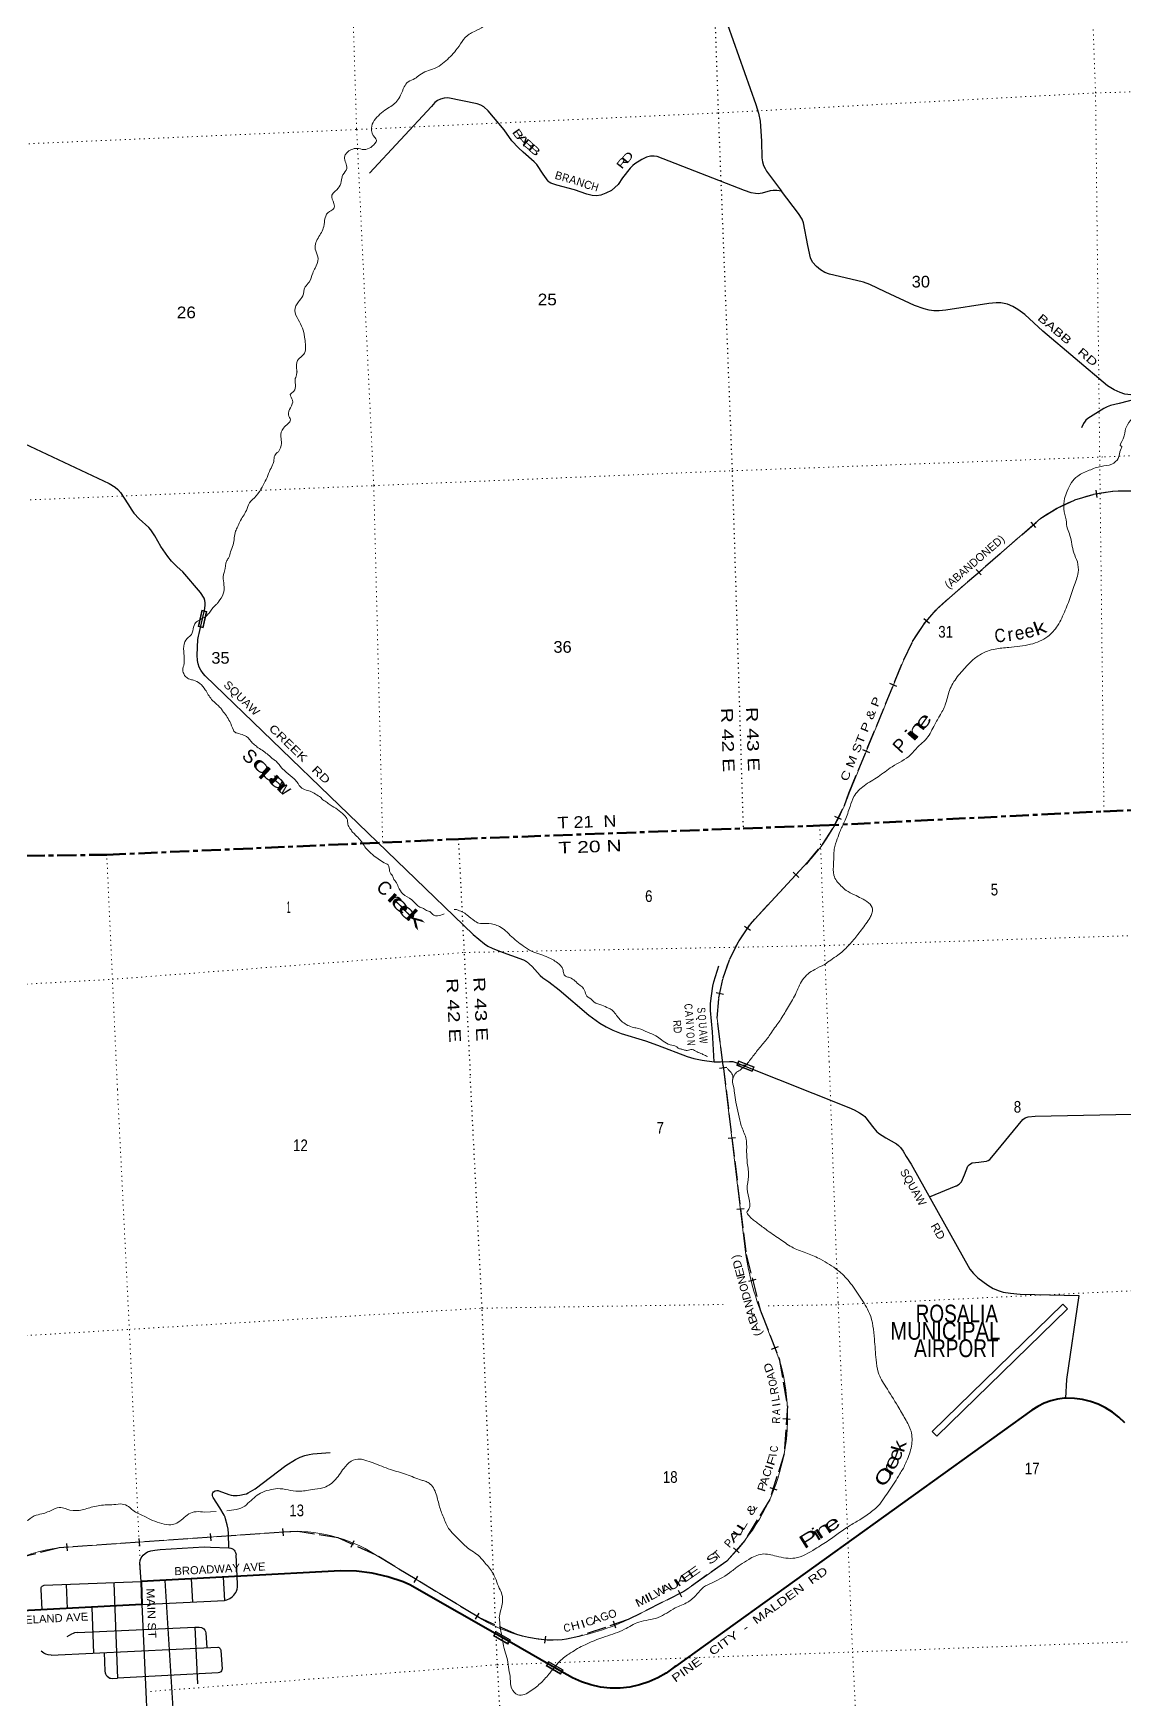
# Model space of a CAD drawing. Header units: feet. Extents: x 745759 to 1002271, y -170898 to 32007.
# Drawn here: x 879233 to 895585, y -83742 to -58759 of the extents above; entities that cross this region are included whole.
import ezdxf
from ezdxf.enums import TextEntityAlignment as Align

# ---------------------------------------------------------------- set-up
doc = ezdxf.new("R2010")
doc.units = ezdxf.units.FT
doc.header["$LTSCALE"] = 48
for name, pattern in [('DOTTED', [1.5, 0.3, -1.2]), ('LONG_DASH_SHORT_DASH', [9.9, 6, -1.2, 1.5, -1.2]), ('LONG_DASHED', [7.5, 6, -1.5])]:
    doc.linetypes.add(name, pattern=pattern)
for name, color, linetype, lineweight in [('11', 7, 'LONG_DASH_SHORT_DASH', 60), ('26', 7, 'Continuous', 40), ('29', 7, 'Continuous', 25), ('31', 7, 'Continuous', 13), ('36', 7, 'Continuous', 13), ('39', 7, 'Continuous', 13), ('6', 7, 'DOTTED', 25), ('61', 7, 'Continuous', 13), ('63', 7, 'Continuous', 25), ('7', 7, 'DOTTED', 13)]:
    doc.layers.add(name, color=color, linetype=linetype, lineweight=lineweight)
for name, color, linetype in [('27', 7, 'Continuous'), ('30', 7, 'Continuous'), ('41', 7, 'Continuous')]:
    doc.layers.add(name, color=color, linetype=linetype)

msp = doc.modelspace()

# ---------------------------------------------------------------- linework, layer by layer
at = {"layer": '11'}
msp.add_lwpolyline([(873389, -71316.67), (873748.39, -71316.11), (879116.37, -71089.63), (880332.35, -71074.58), (884467.55, -70892.18), (885601.19, -70838.5), (889868.43, -70680.36), (891016.7, -70638.12), (895275.32, -70423.86), (896312.85, -70382.63), (900727.38, -70229.88), (901714.48, -70231.31), (904564.41, -70071.29)], dxfattribs=at)
at = {"layer": '26'}
msp.add_line((887150.4, -83322.76), (886361.51, -82871.77), dxfattribs=at)
for points in [[(895588.44, -79591.77), (895499.99, -79506.58), (895403.12, -79431.11), (895298.89, -79366.17), (895188.45, -79312.49), (895072.99, -79270.64), (894953.8, -79241.1), (894832.17, -79224.17), (894709.44, -79220.05), (894683.97, -79222.01), (894580.14, -79236.83), (894478.42, -79262.42), (894379.94, -79298.51), (894285.77, -79344.69), (894196.94, -79400.46), (888857.51, -83237.03), (888834.42, -83256.15), (888715.59, -83342.52), (888588.38, -83416.01), (888454.18, -83475.79), (888314.48, -83521.22), (888170.78, -83551.79), (888024.68, -83567.18), (887877.77, -83567.22), (887731.67, -83551.89), (887587.96, -83521.38), (887448.23, -83476.01), (887314.01, -83416.29), (887150.4, -83322.76)], [(886361.51, -82871.77), (884875.62, -82022.31), (884771.76, -81977.13), (884545.17, -81898.69), (884311.62, -81844.37), (884073.68, -81814.77), (883833.94, -81810.19), (880846.45, -81972.16), (880859.49, -82313.35), (878779.1, -82425.84), (878743.27, -82430.57), (878624.52, -82454.55), (878508.92, -82490.81), (878397.75, -82538.95), (878112.68, -82643.88), (878100.35, -82647.92), (878011.98, -82671.11), (877921.68, -82684.93), (877830.43, -82689.24), (877771.36, -82687.44), (877739.22, -82683.99)]]:
    msp.add_lwpolyline(points, dxfattribs=at)
at = {"layer": '29'}
for p, q in [((885197.32, -59854.16), (884268.17, -60855.11)), ((881809.1, -68393.83), (885823.87, -72271.3)), ((889860.98, -74227.35), (891449.94, -74861.15)), ((894021.9, -77662.3), (894900.59, -77682.93)), ((882286.74, -81891.77), (882269.66, -81571.2)), ((881597.8, -81930.47), (881617.38, -82277.78)), ((882078.11, -81906.69), (882097.1, -82254.47)), ((879365.54, -82394.98), (879348.67, -82085.35)), ((879393.39, -82027.12), (880846.45, -81972.16)), ((879722.55, -82017.3), (879738.46, -82373.35)), ((880437.62, -81994.57), (880495.17, -83417.68)), ((881204.68, -81952.54), (881327.62, -83953.12)), ((880140.77, -83044.2), (880114.09, -82359.85)), ((880859.49, -82313.35), (882097.1, -82254.47)), ((879893.26, -82734.92), (881651.84, -82653.21)), ((881651.84, -82653.21), (881693.23, -83504.48)), ((879498.8, -83073.62), (881995.65, -82955.28)), ((880295.81, -83035.73), (880305.56, -83314.85)), ((882000.89, -83340.23), (880495.17, -83417.68))]:
    msp.add_line(p, q, dxfattribs=at)
for points in [[(889633.76, -58624.61), (890061.11, -59824.01), (890100.56, -59955.57), (890122.47, -60078.36), (890144.39, -60376.56), (890148.77, -60626.52), (890158.63, -60684.63), (890175.07, -60740.54), (890200.27, -60785.49), (890218.9, -60823.86), (890443.73, -61127.82)], [(886404.6, -60368.88), (886288.47, -60204.44), (886049.59, -59919.4), (885983.85, -59862.39), (885937.83, -59836.08), (885883.04, -59816.34), (885444.74, -59728.64), (885389.96, -59730.83), (885335.17, -59746.18), (885289.15, -59768.11), (885249.7, -59796.61), (885197.32, -59854.16)], [(890443.73, -61127.82), (890374.48, -61115.49), (890318.6, -61114.39), (890273.68, -61119.87), (890152.05, -61153.86), (890096.17, -61163.72), (890051.24, -61162.63), (889990.97, -61148.38), (889889.07, -61114.39), (888578.56, -60605.69), (888534.73, -60599.11), (888482.13, -60601.31), (888420.78, -60616.65), (888350.64, -60649.54), (888243.27, -60717.52), (888214.78, -60739.44), (888175.32, -60781.1), (888061.36, -60925.82), (887993.44, -61024.49), (887947.41, -61070.53), (887894.82, -61114.39), (887811.53, -61153.86), (887737.03, -61184.55), (887671.28, -61193.32), (887607.73, -61191.13), (887526.64, -61171.4), (887342.56, -61105.62), (887075.19, -61035.45), (886986.45, -61003.67), (886962.35, -60988.32), (886948.09, -60974.06), (886873.58, -60868.81), (886776.07, -60725.2), (886737.7, -60684.63), (886571.15, -60539.91), (886499.95, -60477.43), (886404.6, -60368.88)], [(891994.54, -62633.37), (891765.53, -62522.64), (891672.39, -62490.84), (891568.29, -62465.63), (891163.96, -62368.05), (891094.93, -62342.84), (891025.9, -62304.47), (890967.82, -62255.13), (890909.75, -62190.45), (890875.78, -62123.57), (890836.33, -61939.39), (890774.97, -61601.72), (890755.25, -61544.72), (890700.46, -61461.39), (890443.73, -61127.82)], [(895962.25, -64178.1), (895765, -64184.67), (895676.24, -64181.39), (895589.68, -64169.32), (895518.45, -64141.92), (895427.51, -64105.74), (895329.98, -64045.44), (894361.35, -63225.39), (894089.6, -62975.43), (893986.6, -62900.87), (893909.9, -62852.64), (893831.01, -62819.74), (893730.2, -62800.01), (893660.07, -62800.01), (893550.49, -62808.78), (892906.2, -62909.65), (892806.48, -62919.51), (892726.49, -62918.42), (892655.27, -62908.54), (892581.86, -62887.72), (892437.22, -62839.48), (891994.54, -62633.37)], [(878632.51, -63501.1), (878653.32, -63686.38), (878669.75, -63733.52), (878810.01, -64018.57), (878830.83, -64085.44), (878840.69, -64154.51), (878849.46, -64656.63), (878858.22, -64702.68), (878875.76, -64753.11), (878926.86, -64811.63), (878952.46, -64832.04), (879011.62, -64869.32), (880370.35, -65509.57), (880459.1, -65563.3), (880500.74, -65596.19), (880536.9, -65641.13), (880650.86, -65812.16), (880708.93, -65907.54), (880738.52, -65952.49), (880817.41, -66035.81)], [(895962.25, -64178.1), (895752.96, -64242.79), (895503.13, -64308.57), (895371.64, -64339.26), (895323.42, -64356.8), (895273.02, -64383.12), (895031.96, -64534.41), (895001.28, -64558.53), (894992.51, -64571.68), (894966.21, -64608.96), (894939.91, -64672.55)], [(881735.64, -67140.92), (881471.58, -66835.04), (881388.3, -66758.3), (881305.03, -66674.98), (881245.86, -66600.43), (881145.05, -66453.52), (881055.2, -66293.45), (880991.64, -66201.36), (880960.96, -66166.28), (880817.41, -66035.81)], [(881809.1, -68393.83), (881778.92, -68358.39), (881744.4, -68307.41), (881715.36, -68259.72), (881700.57, -68213.13), (881692.35, -68164.34), (881689.62, -68081.57), (881698.38, -67849.15), (881708.24, -67795.42), (881718.11, -67759.25), (881803.57, -67384.3), (881809.06, -67326.2), (881807.96, -67296.6), (881803.59, -67263.71), (881790.43, -67228.62), (881735.64, -67140.92)], [(885823.87, -72271.3), (885992.62, -72410.96), (886044.11, -72444.95), (886108.76, -72476.74), (886219.43, -72519.5), (886578.83, -72651.06), (886621.57, -72676.28), (886705.94, -72751.92), (886828.66, -72883.48), (886867.02, -72921.85), (886955.77, -72979.96), (887113.56, -73098.36), (887556.24, -73479.88), (887720.61, -73598.29), (887814.83, -73655.3), (887915.65, -73705.73), (888038.37, -73751.77), (888406.54, -73865.79), (888586.24, -73927.18), (889028.92, -74098.21), (889131.93, -74128.92), (889256.84, -74155.22), (889432.19, -74179.7)], [(889432.19, -74179.7), (889407.5, -73729.3), (889379.01, -73406.98), (889378.47, -73303.37), (889394.36, -73189.9), (889413.53, -73044.64), (889429.42, -72977.22), (889503.93, -72740.41)], [(889432.19, -74179.7), (889490.78, -74180.99), (889529.13, -74179.9), (889666.1, -74172.22), (889695.69, -74173.32), (889716.51, -74175.51), (889742.8, -74183.19), (889860.98, -74227.35)], [(891449.94, -74861.15), (891530.78, -74898.62), (891613.38, -74943.85), (891666.96, -74977.92), (891689.84, -74996.07), (891709.37, -75017.56), (891807.6, -75147.11), (891872.35, -75226.96), (891884.64, -75239.8), (891896.9, -75249.85), (892006.29, -75319.1), (892164.79, -75410.67), (892194.96, -75434.13), (892225.1, -75465.4), (892265.25, -75517.89), (892311.16, -75598.11)], [(893065.55, -76036.11), (893105.82, -76010.95), (893141.55, -75976.34), (893186.2, -75873.59), (893235.32, -75744.04), (893255.4, -75722.81), (893273.26, -75709.4), (893302.29, -75694.89), (893400.52, -75681.49), (893512.15, -75668.09), (893514.79, -75669.58), (893541.16, -75658.03), (893563.49, -75644.63), (893596.98, -75610.02), (894061.35, -75042.66), (894094.83, -75018.09), (894141.72, -75002.46), (894244.41, -74993.52), (895936.66, -74957.78)], [(892311.16, -75598.11), (892385.18, -75713.34), (893265.96, -77284.88), (893263.99, -77286.94)], [(892663.3, -76204), (893061.53, -76036.2), (893065.55, -76036.11)], [(893265.96, -77284.88), (893317.92, -77350.06), (893387.13, -77414.84), (893536.71, -77528.75), (893614.85, -77575.66), (893704.15, -77611.4), (893766.66, -77631.5), (893876.05, -77649.37), (894021.9, -77662.3)], [(894900.59, -77682.93), (894715.37, -78942.32), (894699.44, -79222.29), (894697.48, -79224.34)], [(882160, -81465.08), (882156.7, -81248.21), (882150, -81184), (882136.61, -81118.66), (882114.28, -81029.88), (882106.47, -81004.19), (882094.19, -80975.71), (882027.22, -80866.27), (881926.76, -80712.15), (881921.18, -80699.86), (881916.71, -80679.76), (881916.71, -80663.01), (881917.83, -80651.84), (881924.53, -80638.44), (881934.57, -80627.27), (881955.78, -80611.64), (881981.46, -80606.05), (882001.55, -80606.05), (882013.82, -80609.4), (882160.05, -80666.36), (882196.88, -80676.41), (882225.91, -80680.88), (882254.93, -80681.99), (882287.3, -80680.88), (882328.6, -80676.41), (882397.81, -80663.01), (882426.83, -80655.19), (882453.61, -80642.91), (882556.31, -80582.6), (883018.42, -80231.92), (883159.07, -80140.34), (883231.63, -80106.28), (883301.94, -80080.04), (883364.46, -80064.96), (883420.26, -80055.47), (883679.23, -80037.6)], [(880846.45, -81972.16), (880830.08, -81692.98), (880835.66, -81655.56), (880850.17, -81617.04), (880879.19, -81577.39), (880905.98, -81550.03), (880945.05, -81527.13), (880990.81, -81512.06), (881054.44, -81499.21), (881133.69, -81489.72), (881790.03, -81449.51), (881888.26, -81453.98), (882160, -81465.08)], [(882160, -81465.08), (882191.31, -81470.46), (882206.38, -81474.93), (882225.35, -81486.1), (882239.3, -81499.5), (882251.03, -81515.14), (882260.51, -81533), (882266.65, -81550.87), (882269.66, -81571.2)], [(882097.1, -82254.47), (882133.82, -82243.56), (882177.35, -82222.34), (882211.96, -82198.89), (882238.75, -82173.2), (882266.65, -82135.23), (882278.93, -82114.01), (882287.86, -82086.09), (882292.33, -82052.59), (882293.44, -82016.85), (882286.74, -81891.77)], [(879348.67, -82085.35), (879351.06, -82060.12), (879356.64, -82048.39), (879365.57, -82040.02), (879383.43, -82029.41), (879393.39, -82027.12)], [(880859.49, -82313.35), (880919.73, -83623.29), (881040.11, -86344.34)], [(881651.84, -82653.21), (881715.78, -82653.16), (881751.5, -82658.74), (881771.6, -82668.79), (881784.99, -82679.96), (881800.62, -82700.06), (881811.78, -82721.28), (881816.24, -82740.27), (881832.07, -82963.03)], [(879893.26, -82734.92), (879850.58, -82741.38), (879827.14, -82749.2), (879805.93, -82758.13), (879736.72, -82800.57)], [(879498.8, -83073.62), (879455.43, -83070.84), (879420.83, -83059.67), (879389.58, -83042.92), (879351.62, -83015)], [(881995.65, -82955.28), (882003.22, -82956.09), (882014.94, -82960.56), (882024.43, -82966.14), (882029.45, -82972), (882036.71, -82985.13), (882040.61, -83003.27), (882059.58, -83276.89), (882056.24, -83296.43), (882051.78, -83311.51), (882044.28, -83323.01), (882033.92, -83331.05), (882019.96, -83336.64), (882000.89, -83340.23)], [(880305.56, -83314.85), (880308.22, -83337.47), (880313.25, -83354.22), (880325.53, -83374.33), (880338.92, -83388.29), (880358.45, -83405.04), (880378.55, -83416.76), (880394.73, -83420.67), (880416.44, -83421.73), (880495.17, -83417.68)]]:
    msp.add_lwpolyline(points, dxfattribs=at)
at = {"layer": '31'}
for p, q in [((881831.21, -67425.92), (881776.79, -67669.93)), ((881776.79, -67669.93), (881703.59, -67653.6)), ((881767.4, -67539.76), (881767.78, -67539.84)), ((889774.34, -74230.69), (889800.78, -74164.06)), ((889800.78, -74164.06), (889953.6, -74223.81)), ((889951.86, -74223.16), (890033.3, -74255.1)), ((890033.3, -74255.1), (890005.92, -74324.92))]:
    msp.add_line(p, q, dxfattribs=at)
for points in [[(881703.59, -67653.6), (881758.01, -67409.59), (881831.21, -67425.92)], [(890005.92, -74324.92), (889773.18, -74233.64), (889774.38, -74230.58)]]:
    msp.add_lwpolyline(points, dxfattribs=at)
for points in [[(881821.82, -67431.17), (881770.17, -67660.39), (881712.91, -67648.53), (881764.13, -67419.04)], [(889805.26, -74174.44), (889933.1, -74224.64), (889783.1, -74230.26)], [(890001.39, -74314.55), (889786.27, -74230.18), (889934.33, -74224.87), (890022.93, -74259.62)]]:
    msp.add_lwpolyline(points, close=True, dxfattribs=at)
at = {"layer": '36'}
for p, q in [((892700.9, -79720.71), (894660.41, -77812.23)), ((892770.67, -79792.35), (894730.18, -77883.87)), ((894660.41, -77812.23), (894730.18, -77883.87)), ((892700.9, -79720.71), (892770.67, -79792.35))]:
    msp.add_line(p, q, dxfattribs=at)
at = {"layer": '39'}
msp.add_line((881802.85, -80932.16), (881969.93, -80920.05), dxfattribs=at)
for points in [[(888014.91, -55352.51), (887865.69, -55569.19), (887749.81, -55766.19), (887628.82, -55983.61), (887577.79, -56100.97), (887499.81, -56245.79), (887499.54, -56239.75), (887499.63, -56241.76), (887480.73, -56268.86), (887378.07, -56402.69), (887335.89, -56493.41), (887277.65, -56629.26), (887212.82, -56753.3), (887197.04, -56804.48), (887140.36, -56974.56), (887042.02, -57158.66), (886977.28, -57284.71), (886926.34, -57404.08), (886826.07, -57545.88), (886688.25, -57703.52), (886525.68, -57892.56), (886372.09, -58145.77), (886261.13, -58318.33), (886219.49, -58376.74), (886172, -58439.44), (886096.39, -58547.83), (885978.56, -58658.14), (885840.89, -58731.02), (885762.23, -58772.94), (885565.78, -59013.98), (885390.59, -59191.48), (885285.36, -59268.93), (885239.86, -59287.15), (885022.62, -59381.81), (884948.63, -59437.65), (884848.23, -59488.65), (884791.15, -59561.88), (884734.45, -59687.57), (884680.21, -59778.84), (884526.38, -59894.83), (884425.17, -59972.09), (884297.7, -60179.71), (884352.85, -60328.56), (884376.9, -60369.84), (884369.5, -60384.31), (884288.76, -60468.71), (884187.53, -60501.58), (884079.98, -60484.28), (883998.21, -60502.13), (883894.63, -60615.83), (883928.51, -60783.81), (883872.53, -60881.21), (883854.55, -60928.45), (883831.2, -61034.45), (883754.85, -61126.73), (883707.17, -61185.41), (883737.01, -61309.17), (883734.57, -61387.99), (883669.98, -61429.28), (883603.96, -61527.14), (883583.72, -61657.22), (883498.9, -61828.59), (883458.83, -61921.23), (883463.43, -62021.92), (883498.93, -62137.36), (883455.04, -62278.61), (883418.15, -62352.94), (883365.94, -62488.52), (883304.84, -62561.93), (883268.7, -62696.78), (883204.23, -62784.48), (883151.74, -62914.01), (883202.32, -63050.95), (883264.69, -63181.31), (883303.22, -63363.2), (883284.57, -63571.91), (883176.9, -63728.18), (883183.71, -63832.81), (883183.61, -63830.8), (883182.25, -63844.99), (883158.07, -63932.87), (883134.57, -64123.64), (883082.6, -64176.46), (883116.62, -64259.67), (883083.49, -64372.18), (883056.12, -64478.37), (883083.75, -64553.8), (882980.63, -64677.56), (882942.4, -64810.48), (882950.93, -64908.98), (882904.2, -65032.2)], [(889914.74, -74225.94), (890014.66, -74096.41), (890128.91, -73951.95), (890247.18, -73807.31), (890292.38, -73738.65), (890421.15, -73559.23), (890531.64, -73376.6), (890650.99, -73167.33), (890759.82, -72948.45), (890942.05, -72792.82), (891085.75, -72719.68), (891181.39, -72652.76), (891286.9, -72581.35), (891441.63, -72441.1), (891571.78, -72291.89), (891708.4, -72108.07), (891770.59, -72014.42), (891797.98, -71952.63), (891809.29, -71891.57), (891748.49, -71795.45), (891636.53, -71725.88), (891535.45, -71673.98), (891411.62, -71608.99), (891331.82, -71537.96), (891227.96, -71381.24), (891223.78, -71201.82), (891234.3, -70991.46), (891279.47, -70834.01), (891326.3, -70712.8), (891395.59, -70554.25), (891470.89, -70351.03), (891528.58, -70203.09), (891682.21, -70038.68), (891891.59, -69904.01), (892100.32, -69755.25), (892380.03, -69572.98), (892481.68, -69461.39), (892601.52, -69350.99), (892725.26, -69149.59), (892812.82, -68994.24), (892897.74, -68824.89), (892960.43, -68610.13), (893078.04, -68406.99), (893236.96, -68226.19), (893335.33, -68130.9), (893409.6, -68081.09), (893529.73, -68021.13), (893643.11, -67989.73), (893849.51, -67966.2), (894175.7, -67919.04), (894432.32, -67804.42), (894579.91, -67640.28), (894694.22, -67409.04), (894786.05, -67170.76), (894824.93, -67051.94), (894887.9, -66843.22), (894876.51, -66682.29), (894824.1, -66549.46), (894765.8, -66287.75), (894729.03, -66188.52), (894706.68, -66052.31), (894675.09, -65890.28), (894686, -65732.37), (894723.33, -65623.71), (894787.97, -65495.64), (894882.14, -65396.5), (895055.44, -65309.89), (895232.04, -65251.39), (895391.66, -65217.88), (895488.48, -65132.74), (895532.1, -64985.45), (895538.48, -64948.84), (895532.45, -64949.11), (895561.74, -64840.82), (895599.05, -64687.76), (895672.01, -64565.36), (895740.88, -64485.54), (895845.3, -64434.36), (895990.58, -64439.85), (896205.04, -64460.35), (896390.27, -64502.36), (896586.57, -64566.06), (896743.93, -64615.4), (896821.25, -64676.46), (896871.62, -64720.58), (896946.19, -64765.61), (896999.01, -64775.31), (897096.42, -64791.06), (897152.63, -64830.88), (897174.11, -64860.17)], [(882904.2, -65032.2), (882850.4, -65089.14), (882834.35, -65178.67), (882825.59, -65207.32), (882783.51, -65300.05), (882734.48, -65417.32), (882677.33, -65532.94), (882606.1, -65649.2), (882569.94, -65695.25), (882472.02, -65800.61), (882424.74, -65911.75), (882325.84, -66083.76), (882294.8, -66153.79), (882263.76, -66223.82), (882226.75, -66427.31), (882187.31, -66534.05), (882162.86, -66615.89), (882132.81, -66663.68), (882097.79, -66822.69), (882085.37, -66859.58), (882077.63, -66910.38), (882089.09, -67028.93), (882079.09, -67162.58), (882008.05, -67282.87), (881977.46, -67318.57), (881950.33, -67342.01), (881864.66, -67450.85), (881815.09, -67503.51)], [(881815.09, -67503.51), (881693.02, -67573.71), (881663.79, -67595.22), (881629.65, -67685.57), (881582.27, -67794.69), (881535.59, -67831.13), (881486.57, -67948.4), (881485.67, -68237.03), (881471.45, -68322.43), (881485.17, -68358.14), (881517.72, -68409.12), (881575.57, -68440.79), (881630.77, -68458.46), (881729.74, -68508.44), (881808.45, -68599.7), (881903.72, -68744.7), (881981.69, -68819.85), (882036.53, -68873.86), (882068.62, -68914.78), (882174.67, -69075.43), (882231.01, -69206.06), (882246.28, -69231.6), (882289.5, -69251.83), (882383.54, -69281.85), (882424.66, -69300.16), (882517.9, -69400.85), (882545.23, -69425.84), (882603.64, -69469.6), (882753.62, -69577.79), (882824.91, -69639.12), (882868.69, -69671.44), (882958.1, -69776.34), (883021.26, -69836.02), (883138.62, -69935.62), (883181.03, -69982.12), (883257.92, -70077.5), (883341.99, -70110), (883419.85, -70138.74), (883502.75, -70189.45), (883535.92, -70210.14), (883557.31, -70237.41), (883621.84, -70282.91), (883682.26, -70326.57), (883790.1, -70394.31), (883890.74, -70480.54), (883938.37, -70553.04), (883944.51, -70599.17), (883967.84, -70668.75), (884002.12, -70713.6), (884011.49, -70730.3), (884034.11, -70752.5), (884076.34, -70794.98), (884142.07, -70866.65), (884187.41, -70933.2), (884247.39, -71011.19), (884335.59, -71089.92), (884514.18, -71206.9), (884547.35, -71227.59), (884563.36, -71269.24), (884589.71, -71360.87), (884615.12, -71387.97), (884629.21, -71431.72), (884661.48, -71476.67), (884701.44, -71557.59)], [(884701.44, -71557.59), (884770.65, -71661.4), (884903.63, -71750.19), (885025.48, -71859.67), (885080.86, -71881.36), (885136.88, -71917.15), (885173.62, -71927.58), (885232.48, -71981.41), (885261.09, -71990.2), (885364.88, -71969.32), (885388.34, -71958.95)], [(885537.58, -71892.96), (885573.09, -71897.27), (885620.15, -71913.29), (885659.08, -71927.66), (885729.82, -71976.91), (885846.82, -72068.44), (885931.17, -72106.98), (885977.4, -72104.87), (886139.23, -72119.7), (886217.18, -72150.45), (886308.76, -72214.9), (886403.55, -72305.43), (886606.19, -72463.7), (886732.31, -72534.64), (886853.03, -72575.55), (886916.63, -72600.91), (887065.23, -72678.89), (887147.32, -72755.88), (887169.63, -72803.3), (887189.12, -72877.08), (887228.7, -72905.55), (887251.08, -72910.58), (887400.79, -73012.74), (887493.75, -73107.39), (887525.86, -73192.7), (887573.75, -73226.85), (887636.82, -73284.51), (887749.68, -73329.82), (887850.39, -73373.67), (887902.03, -73401.59), (887959.35, -73465.57), (888010.63, -73529.83), (888061.36, -73582.01), (888226.23, -73663.29), (888299.52, -73680.13), (888436.96, -73734.41), (888562.44, -73791.26), (888643.69, -73850.12), (888745.85, -73913.66), (888774.43, -73923.95), (888864.72, -73947.97), (888904.72, -73978.85), (888951.58, -73990.28), (888979.01, -73998.29), (889029.62, -74008.1), (889105.55, -73994.55), (889177.65, -74029.61), (889253.6, -74060.46), (889303.13, -74086.45), (889333.48, -74100.17)], [(889712.29, -74442.66), (889708.87, -74374.95), (889661.2, -74309.63), (889629.1, -74278.1)], [(891029.94, -77137.62), (890835.16, -77053.45), (890620.24, -76967.72), (890434.69, -76847.14), (890230.63, -76706.85), (890083.47, -76595.47), (889962.65, -76493.57), (889930.92, -76421.85), (889934.85, -76417.74), (889965.66, -76266.18), (889929.44, -76081.92), (889949.46, -75896.41), (889931.05, -75699.68), (889921.07, -75520.87), (889908.51, -75315.96), (889840.28, -75138.45), (889800.26, -74964.33), (889760.11, -74784.18), (889738.88, -74641.83), (889722.64, -74543.62), (889717.92, -74421.02), (889727.52, -74400.69), (889746.77, -74362.04), (889756.54, -74349.75), (889821.81, -74302.03), (889914.74, -74225.94)], [(887057.88, -83235.38), (887101.87, -83183.65), (887257.85, -83057.47), (887468.11, -82932.08), (887807.43, -82795.54), (888089.76, -82686.57), (888304.39, -82579.5), (888594.28, -82510.67), (888852.02, -82366.2), (889037.33, -82279.51), (889175.41, -82161.77), (889273.58, -82056.99), (889406.7, -81987.63), (889696.33, -81816.22), (889824.81, -81718.81), (889951.68, -81639.54), (890152.87, -81558.61), (890366.59, -81590.05), (890644.55, -81618.05), (890948.99, -81480.5), (891153.13, -81351.23), (891475.76, -81126.78), (891638.43, -81030.61), (891812.53, -80906.03), (891891.41, -80837.89), (891981.15, -80715.19), (892061.06, -80602.77), (892216.43, -80357.91), (892297.64, -80213.27), (892318.67, -80164.53), (892390.08, -79939.64), (892385.19, -79718.47), (892296.65, -79531.36), (892187.98, -79342.68), (892006.7, -79051.01), (891893.35, -78832.26), (891861.1, -78645.9), (891836.18, -78336.67), (891763.38, -77952.06), (891621.28, -77705.79), (891457.35, -77472.07), (891286.86, -77304.89), (891029.94, -77137.62)], [(882130.59, -80909.9), (882274.19, -80889.46), (882344.14, -80871.8), (882449, -80797.05), (882638.55, -80643.96), (882766.17, -80598.87), (882894.33, -80577.9), (883204.69, -80617.25), (883409.13, -80592.57), (883569.34, -80566.87), (883741.83, -80460.43), (883884.43, -80274.19), (883992.6, -80167.18), (884130.58, -80135.94), (884199.23, -80150.5), (884324.74, -80191.95), (884584.16, -80290.77), (884822.97, -80365.91), (885049.89, -80449.36), (885102.52, -80466.29), (885161.44, -80495.15), (885269.62, -80661.72), (885320.04, -80851.69), (885386.26, -81029.25), (885468.24, -81192.38), (885548.58, -81281.11), (885643.11, -81375.56), (885800.84, -81510.84), (885898.77, -81577.05), (885987.36, -81675.66), (886109.29, -81827.83), (886215.14, -82070.89), (886253.34, -82162.57), (886262.12, -82287.1), (886242.11, -82382.09), (886216.3, -82487.27), (886220.35, -82579.71), (886262.74, -82859.91)], [(877601.37, -82685.71), (877680.15, -82532.83), (877705.2, -82483.99), (877726.85, -82463.39), (877812.71, -82346.81), (877918.78, -82235.82), (878013.15, -82141.18), (878117.57, -82046.32), (878206.28, -81967.9), (878359.8, -81821.65), (878467.62, -81698.54), (878536.78, -81554.18), (878574.82, -81456.77), (878622.14, -81415.48), (878673.97, -81396.22), (878745.22, -81346.35), (878880.47, -81282.99), (878928.83, -81197.42), (878986.1, -81151.89), (879057.39, -81104.03), (879087.17, -81087.27), (879120.96, -81070.43), (879245.69, -80985.17), (879361.62, -80956.43), (879530.98, -80890.29), (879646.86, -80859.55), (879735.87, -80885.72), (879919.15, -80903.76), (880099, -80857.51), (880309.25, -80822.64), (880439.77, -80817.72), (880564.17, -80808.91), (880659.47, -80847.02), (880724.99, -80901.88), (880891.75, -80990.7), (881019.76, -81054.23), (881159.43, -81099.39), (881294.54, -81120.52), (881380.43, -81096.47), (881562.25, -80957.64), (881670.01, -80923.05), (881802.85, -80932.16)], [(886262.74, -82859.9), (886298.19, -83010.48), (886335.27, -83142.42), (886358.64, -83290.75), (886379.83, -83431.09), (886398.96, -83569.47), (886493.63, -83669.95), (886687.23, -83609.31), (886845.22, -83483.08), (886970.75, -83343.48), (887057.88, -83235.38)]]:
    msp.add_spline(points, degree=3, dxfattribs=at)
at = {"layer": '6'}
msp.add_line((885601.19, -70838.5), (885779.61, -74386.79), dxfattribs=at)
for points in [[(888232.42, -28421), (888404.56, -33270.74), (888640.61, -38605.96), (888901.61, -43958.2), (889124.69, -49318.23), (889315.88, -54641.37), (889494.44, -59952.97), (889703.64, -65317.67), (889868.43, -70680.36)], [(886168.47, -82803.1), (885957.64, -77872.34), (885779.61, -74386.79)], [(887983.23, -120155.11), (887731.34, -115512.46), (887479.56, -110116.87), (887235.44, -104795.55), (886988.33, -99447.94), (886753.44, -93979.75), (886507.23, -88654.45), (886186.22, -83218.16), (886168.47, -82803.1)]]:
    msp.add_lwpolyline(points, dxfattribs=at)
at = {"layer": '61'}
for p, q in [((886126.11, -82782.25), (886163.72, -82717.36)), ((886342.41, -82907.61), (886126.11, -82782.25)), ((886915.57, -83233.91), (886953, -83168.92)), ((887132.21, -83358.68), (886915.57, -83233.91))]:
    msp.add_line(p, q, dxfattribs=at)
for points in [[(886137.04, -82779.33), (886166.63, -82728.29), (886369.08, -82845.63), (886339.49, -82896.67)], [(886926.49, -83230.96), (886955.94, -83179.84), (887158.71, -83296.63), (887129.26, -83347.75)]]:
    msp.add_lwpolyline(points, close=True, dxfattribs=at)
for points in [[(886163.72, -82717.36), (886380.02, -82842.72), (886342.41, -82907.61)], [(886953, -83168.92), (887169.64, -83293.69), (887132.21, -83358.68)]]:
    msp.add_lwpolyline(points, dxfattribs=at)
at = {"layer": '63'}
for p, q in [((895173.7, -65716.73), (895156.4, -65607.48)), ((894255.62, -66170.13), (894183.09, -66086.62)), ((893434.17, -66880.17), (893361.63, -66796.66)), ((892660.44, -67608.14), (892576.56, -67536.04)), ((892170.05, -68551.34), (892067.74, -68509.32)), ((891765.11, -69544.14), (891662.79, -69502.12)), ((891342.42, -70547.44), (891242.97, -70499.03)), ((890701.17, -71412.96), (890620.13, -71337.68)), ((889978.61, -72211.8), (889887.56, -72149)), ((889572.65, -73169.81), (889464.46, -73146.79)), ((889512.33, -74271.56), (889622.14, -74258.24)), ((889642.84, -75324.87), (889752.65, -75311.55)), ((889774.56, -76388.96), (889884.36, -76375.64)), ((889954.08, -77464.91), (890061.24, -77437.53)), ((890293.55, -78486.95), (890396.67, -78446.94)), ((890461.18, -79526.77), (890571.55, -79534.07)), ((890266.53, -80559.99), (890372, -80593.3)), ((882966.47, -81175.33), (882974.28, -81285.66)), ((879730.58, -81401.57), (879738.39, -81511.91)), ((880813.85, -81327.57), (880821.65, -81437.91)), ((881883.21, -81249.33), (881891.01, -81359.66)), ((884037.31, -81359.2), (883991.05, -81459.67)), ((889723.91, -81467.54), (889808.61, -81538.67)), ((884990.44, -81888.94), (884933.14, -81983.55)), ((888894.09, -82102.06), (888943.99, -82200.77)), ((885908.9, -82442.18), (885851.6, -82536.79)), ((887919.26, -82558.28), (887954.89, -82662.99)), ((886909.07, -82787.31), (886893.88, -82896.87))]:
    msp.add_line(p, q, dxfattribs=at)
at = {"layer": '63', "lineweight": 13}
for p, q in [((891455.65, -70149.91), (892276.69, -68150.89)), ((889561.87, -74238.13), (889480.82, -73523.38)), ((889567.65, -74239.13), (889911.07, -77070.04)), ((890137.19, -77936.03), (890405.69, -78628.07)), ((882985.04, -81227.65), (879620.05, -81465.64)), ((885880.76, -82490.73), (884359.17, -81569.15))]:
    msp.add_line(p, q, dxfattribs=at)
at = {"layer": '63', "linetype": 'LONG_DASHED'}
for points in [[(889568.65, -74239.84), (889479.72, -73523.4), (889503.51, -73219.85), (889566.87, -72922.07), (889668.7, -72635.16), (889807.24, -72364.06), (889980.09, -72113.49), (890042.55, -72037.91), (890839.41, -71180.08), (890849.42, -71174.51), (890813.29, -71214.03), (891055.66, -70920.7), (891237.76, -70637.71), (891385.05, -70335.13), (891454.63, -70149.51), (892275.68, -68150.44), (892406.61, -67876.84), (892572.41, -67622.8), (892770.16, -67392.75), (892958.62, -67220.9), (894324.42, -66034.59), (894327.11, -66033.28), (894331.59, -66030.02), (894572.4, -65877.07), (894839.36, -65754.79), (895120.45, -65669.89), (895410.46, -65623.95), (895704, -65617.83)], [(889568.74, -74239), (889912.15, -77069.84), (890122.97, -77894.73), (890138.22, -77935.64), (890406.75, -78627.77), (890531.13, -79336.09), (890483.67, -80053.7), (890267.1, -80739.5), (889893.84, -81354.16), (889766.65, -81505.6), (889625.35, -81663.76), (888982.08, -82118.76), (888145.2, -82541.83), (887404.01, -82794.03), (887221.3, -82836.57), (887156.79, -82845.67), (887023.19, -82850.22), (886934.12, -82847.49), (886797.79, -82832.94), (886650.56, -82811.11), (886560.13, -82791.1), (886478.85, -82764.6), (885916.47, -82514.81), (885880.18, -82491.66), (884358.65, -81570.12), (883800.85, -81313.32), (883193.79, -81221.02), (882985.1, -81228.75), (879620.22, -81466.73), (879058.22, -81607.37)]]:
    msp.add_lwpolyline(points, dxfattribs=at)
at = {"layer": '63', "lineweight": 13}
for points in [[(892959.35, -67221.72), (894325.19, -66035.38), (894327.11, -66033.28)], [(890043.38, -72038.64), (890840.1, -71180.96), (890844.03, -71178.77)], [(889765.82, -81504.88), (889624.61, -81662.93), (888981.51, -82117.81), (888144.77, -82540.81)]]:
    msp.add_lwpolyline(points, dxfattribs=at)
for centre, radius, start, end in [((895602.09, -67772.3), 2155.77, 85.24274, 126.32163), ((894413.17, -69005.2), 2300.96, 129.18554, 158.20511), ((888767.11, -69247.96), 2835.8, 317.03047, 341.45449), ((891798.09, -73552.44), 2317.45, 139.21554, 179.2816), ((894075.41, -76445.2), 4210.95, 188.53332, 200.73439), ((887529.88, -79497.99), 3004.51, 318.09013, 16.83028), ((883170.59, -83416.41), 2196.61, 57.24151, 94.84558), ((879808.65, -83413.19), 1956.66, 95.53129, 145.32341), ((887083.31, -80645.61), 2202.41, 236.90589, 270.1332), ((886634.47, -79317.26), 3559.81, 277.32646, 295.10404)]:
    msp.add_arc(centre, radius, start, end, dxfattribs=at)
at = {"layer": '7'}
for points in [[(895275.32, -70423.86), (895211.34, -65107.03), (895149.12, -59652.89), (894950.27, -54338.18), (894728.29, -49002.31), (894436.42, -43679.73), (894176.71, -38355.68), (893940.11, -33008.37), (893796.51, -28201.58)], [(882876.39, -28633.39), (883064.74, -33540.32), (883305.07, -38837), (883562.68, -44159.13), (883769.4, -49513.85), (883908.78, -54849.44), (884077.13, -60201.87), (884333.46, -65540.21), (884467.55, -70892.18)], [(872976.93, -60620.19), (873384.93, -60642.73), (878731.54, -60433.38), (884077.13, -60201.87), (889494.44, -59952.97), (895149.12, -59652.89), (900417.72, -59499.56), (904136.46, -59344.85)], [(873183.68, -65985.8), (873537.83, -65965.6), (878898.96, -65765.67), (884333.46, -65540.21), (889703.64, -65317.67), (895285.64, -65109.82), (900576.75, -64868.57), (904350.11, -64700.51)], [(891157.82, -74176.57), (891085.17, -72435.72), (891017.05, -70638.67)], [(880493.01, -74593.5), (880417.77, -72941.48), (880332.35, -71074.58)], [(873465.48, -73298.79), (875033.01, -73241.37), (880417.77, -72941.48), (885693.12, -72539.61), (891084.82, -72435.17), (896386.85, -72264.17), (901773.64, -72008.59), (904636.17, -71867.63)], [(891157.82, -74176.57), (891291.53, -77789.58), (891507.67, -83027.05), (891789.35, -88502.43), (891999.09, -93814.47), (892234.18, -99173.27), (892443.98, -100623.57), (892692.46, -104555.14), (892926.88, -109983.31), (893159.25, -115318.98), (893333.74, -119945.31)], [(880493.01, -74593.5), (880671.12, -78189.41), (880919.73, -83623.29), (880919.77, -83624.16)], [(890245.3, -77836.36), (891291.55, -77820.13), (896655.82, -77565.71), (901993.31, -77281.71), (904848.38, -77186.43)], [(873669.86, -78602.55), (875314.44, -78514.07), (880671.12, -78189.41), (885957.64, -77872.34), (889601.99, -77815.79)], [(886977.93, -83189.73), (891507.67, -83027.05), (896889.29, -82830.57), (902230.48, -82622.93), (905062, -82533.07)], [(880915.03, -83623.65), (886186.22, -83218.16), (886977.93, -83189.73)]]:
    msp.add_lwpolyline(points, dxfattribs=at)

# ---------------------------------------------------------------- texts
at = {"layer": '27'}
for s, rotation, width, p in [('BROADWAY AVE', 3.103, 1.05, (881348.96, -81876.52)), ('PINE   CITY  -  MALDEN  RD', 35.699, 1.35, (888852.21, -83487.53)), ('MAIN ST', 272.189, 1.15, (880927.06, -82073.19)), ('MORELAND AVE', 3.095, 1.05, (878721.4, -82626.55))]:
    msp.add_text(s, height=120, rotation=rotation, dxfattribs=dict(at, width=width)).set_placement(p)
at = {"layer": '30'}
for s, rotation, width, p in [('B', 305.23, 1.5, (886446.87, -60305.48)), ('A', 310.73, 1.7, (886526.58, -60394.43)), ('B', 318.732, 1.7, (886616.61, -60476.06)), ('B', 319.012, 1.7, (886702.94, -60554.19)), ('R', 51.781, 1.45, (888103.36, -60739.16)), ('D', 50.574, 1.5, (888182.55, -60656.15)), ('R', 345.295, 0.9, (887195.52, -60984.32)), ('H', 342.825, 0.9, (887630.65, -61117.08)), ('C', 275.051, 0.75, (888988.54, -73355.78)), ('A', 275.051, 0.85, (888998.69, -73461.98)), ('S', 275.051, 0.8, (889183.08, -73410.05)), ('RD', 275.051, 0.85, (888824.51, -73657.49)), ('N', 275.051, 0.75, (889008.84, -73576.8)), ('Y', 273.138, 0.75, (889015.84, -73681.72)), ('Q', 275.051, 0.7, (889193.32, -73520.06)), ('U', 275.051, 0.75, (889203.63, -73636.76)), ('O', 273.138, 0.7, (889019.34, -73783.82)), ('N', 273.138, 0.7, (889028.54, -73896.04)), ('A', 273.138, 0.8, (889211.19, -73744.49)), ('W', 273.138, 0.65, (889215, -73852.25))]:
    msp.add_text(s, height=120, rotation=rotation, dxfattribs=dict(at, width=width)).set_placement(p, align=Align.CENTER)
for s, rotation, p in [('B', 343.796, (887088.6, -60951.41)), ('A', 345.295, (887302.68, -61013.58)), ('N', 341.336, (887413.9, -61049.17)), ('C', 340.336, (887522.82, -61086.82))]:
    msp.add_text(s, height=120, rotation=rotation, dxfattribs=at).set_placement(p, align=Align.CENTER)
for s, rotation, width, p in [('BABB   RD', 319.748, 1.4, (894269.62, -63044.89)), ('SQUAW', 315.997, 1.1, (882073.19, -68537.67)), ('CREEK   RD', 315.997, 1.3, (882751.94, -69193.2)), ('RD', 299.269, 1.1, (892674.42, -76637.01))]:
    msp.add_text(s, height=120, rotation=rotation, dxfattribs=dict(at, width=width)).set_placement(p)
msp.add_text('SQUAW', height=120, rotation=299.783, dxfattribs=at).set_placement((892214.24, -75826.14))
at = {"layer": '36'}
for s, width, p in [('ROSALIA', 0.8, (892452.9, -78086.01)), ('MUNICIPAL', 0.85, (892073.25, -78345.1)), ('AIRPORT', 0.8, (892430.33, -78605.83))]:
    msp.add_text(s, height=266.2, dxfattribs=dict(at, width=width)).set_placement(p)
at = {"layer": '41'}
for s, rotation, width, p in [('C', 6.348, 0.85, (893729.04, -67885.56)), ('e', 10.441, 0.95, (894026.52, -67845.79)), ('k', 19.861, 1.35, (894346.23, -67763.88)), ('i', 49.037, 1.7, (892455.75, -69347.16)), ('n', 52.78, 1.85, (892533.2, -69255.56)), ('e', 54.387, 1.65, (892639.82, -69129.67)), ('q', 316.847, 2.05, (882601.8, -69822.76)), ('u', 316.847, 2.1, (882726.15, -69940.08)), ('a', 316.847, 2.05, (882839.48, -70055.03)), ('r', 316.847, 2.2, (884582.27, -71798.84)), ('e', 316.847, 1.95, (884671.83, -71891.48)), ('e', 316.847, 1.95, (884777.76, -72002.34)), ('k', 316.847, 2.2, (884892.34, -72106.62)), ('k', 74.341, 1.25, (892297.83, -79966.53)), ('e', 61.727, 1.45, (892180.38, -80224.76)), ('e', 70.438, 1.2, (892240.91, -80097.34)), ('C', 56.743, 1.4, (892053.37, -80457.09)), ('r', 58.464, 1.7, (892126.06, -80335.95)), ('i', 31.335, 1.35, (891015.19, -81345.52)), ('n', 32.962, 1.7, (891113.9, -81277.74)), ('e', 34.961, 1.65, (891248.9, -81187.14)), ('P', 31.983, 1.65, (890906.87, -81413.58))]:
    msp.add_text(s, height=200, rotation=rotation, dxfattribs=dict(at, width=width)).set_placement(p, align=Align.CENTER)
for s, rotation, p in [('e', 11.218, (894175.99, -67816.2)), ('r', 7.645, (893885.61, -67867.1)), ('P', 47.375, (892295.18, -69503.06)), ('S', 316.847, (882408.36, -69670.62)), ('w', 316.847, (882925.25, -70136.83)), ('C', 316.847, (884425.52, -71644.96))]:
    msp.add_text(s, height=200, rotation=rotation, dxfattribs=at).set_placement(p, align=Align.CENTER)
at = {"layer": '6'}
for s, rotation, width, p in [('R 42 E', 271.76, 1.35, (889537.78, -68873.6)), ('R 43 E', 271.76, 1.35, (889912.61, -68862.35)), ('T 21  N', 2.122, 1.15, (887090.69, -70683.23)), ('T 20 N', 2.122, 1.35, (887104.24, -71057.99)), ('R 42 E', 272.879, 1.35, (885419.23, -72929.47)), ('R 43 E', 272.879, 1.35, (885824.85, -72911.71))]:
    msp.add_text(s, height=175, rotation=rotation, dxfattribs=dict(at, width=width)).set_placement(p)
at = {"layer": '63'}
msp.add_text('(ABANDONED)', height=120, rotation=40.977, dxfattribs=at).set_placement((892951.29, -67094.81))
at = {"layer": '63', "width": 1.35}
msp.add_text('C M ST P & P', height=120, rotation=67.671, dxfattribs=at).set_placement((891429.48, -69984.4))
at = {"layer": '63'}
for s, rotation, p in [(')', 101.917, (889813.69, -77089.27)), ('(', 111.205, (890148.27, -78238.02)), ('A', 99.96, (890344.24, -78880.73)), ('R', 99.96, (890391.39, -79099.49)), ('L', 99.96, (890409.64, -79216.39)), ('I', 86.216, (890372.94, -80078.84)), ('P', 49.974, (889697.53, -81432.42)), ('T', 40.273, (889518.71, -81614.36)), ('G', 18.792, (887810.21, -82549.89)), ('O', 18.792, (887928.09, -82510.64))]:
    msp.add_text(s, height=120, rotation=rotation, dxfattribs=at).set_placement(p, align=Align.CENTER)
for s, rotation, width, p in [('D', 106.917, 1.15, (889839.08, -77198.51)), ('E', 104.336, 1.25, (889876.08, -77324.77)), ('N', 104.336, 1.05, (889905.01, -77434.47)), ('O', 104.336, 0.95, (889936.62, -77549.13)), ('D', 104.336, 1.1, (889971.3, -77673.04)), ('N', 104.336, 1.05, (890003.15, -77788.61)), ('A', 104.336, 1.1, (890034.76, -77917.93)), ('B', 111.205, 1.35, (890064.58, -78018.03)), ('A', 111.205, 1.25, (890106.26, -78145.17)), ('D', 111.205, 1.25, (890302.94, -78743.5)), ('O', 99.96, 0.85, (890370.01, -78981.66)), ('A', 86.216, 0.85, (890424.57, -79432.08)), ('I', 99.96, 1.15, (890425.07, -79310.29)), ('R', 86.216, 0.9, (890421.16, -79554.64)), ('C', 86.216, 0.8, (890390.99, -79986.06)), ('F', 72.474, 1.45, (890350.04, -80177.04)), ('A', 72.474, 1.15, (890244.09, -80477.84)), ('C', 72.474, 1.05, (890283.32, -80356.07)), ('I', 72.474, 1.35, (890313.76, -80275.34)), ('P', 72.474, 1.3, (890210.59, -80567.79)), ('&', 58.731, 1.55, (890045.2, -80922.98)), ('U', 58.731, 1.4, (889850.66, -81237.97)), ('L', 58.731, 1.6, (889905.99, -81156.03)), ('A', 49.974, 1.75, (889785.71, -81330.06)), ('S', 35.273, 1.7, (889439.03, -81673.06)), ('U', 31.818, 1.4, (888856.56, -82070.86)), ('K', 35.273, 1.65, (888967.57, -82004.97)), ('E', 35.273, 1.75, (889064.28, -81941.71)), ('E', 35.273, 1.75, (889163.92, -81872.6)), ('M', 26.818, 1.25, (888365.85, -82320.38)), ('I', 26.818, 1.6, (888461.47, -82271.88)), ('L', 26.818, 1.45, (888536.58, -82229.23)), ('W', 26.818, 1.1, (888646.87, -82171.94)), ('A', 26.818, 1.35, (888739.57, -82129.31)), ('C', 9.903, 0.9, (887239.25, -82721.19)), ('H', 14.903, 1.15, (887369.03, -82687.44)), ('I', 18.792, 1.4, (887488.83, -82661.71)), ('C', 18.792, 1.1, (887589.11, -82625.41)), ('A', 18.792, 1.2, (887686.47, -82592.05))]:
    msp.add_text(s, height=120, rotation=rotation, dxfattribs=dict(at, width=width)).set_placement(p, align=Align.CENTER)
at = {"layer": '7'}
for s, width, p in [('30', 1.05, (892394.73, -62569.84)), ('25', 1.1, (886790.58, -62836.69)), ('26', 1.1, (881381.79, -63030.69)), ('31', 0.85, (892792.54, -67819.3)), ('36', 1.05, (887026.23, -68045.74)), ('35', 1.05, (881899.89, -68209.96)), ('6', 0.85, (888399.43, -71782.16)), ('5', 0.85, (893578.52, -71684.53)), ('1', 0.4, (883027.45, -71947.91)), ('8', 0.85, (893923.62, -74940.76)), ('7', 0.85, (888570.84, -75254.9)), ('12', 0.85, (883124.29, -75518.17)), ('17', 0.85, (894088.93, -80362.3)), ('18', 0.85, (888664.99, -80490.73)), ('13', 0.85, (883067.6, -80991.56))]:
    msp.add_text(s, height=175, dxfattribs=dict(at, width=width)).set_placement(p)

doc.saveas('drawing.dxf')
